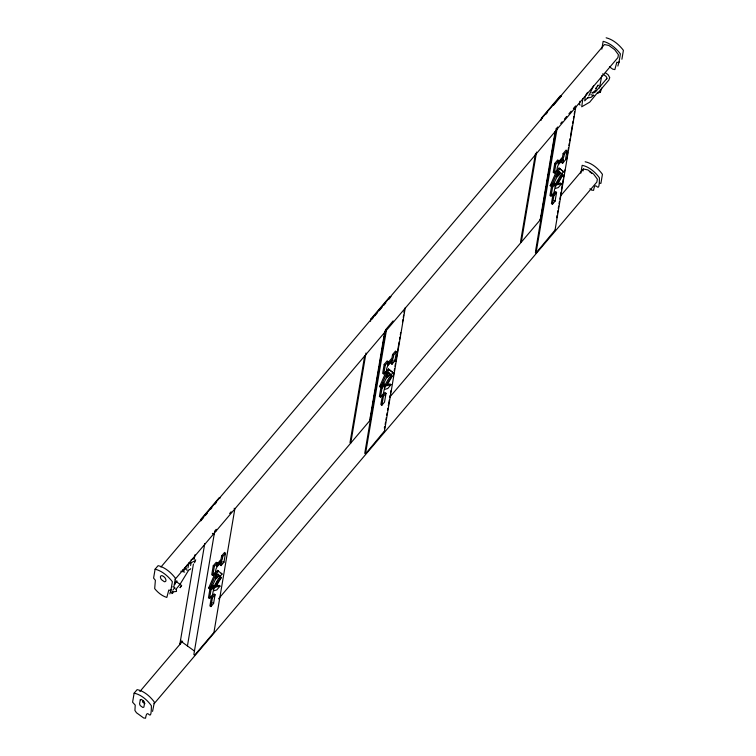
<?xml version="1.0" encoding="UTF-8"?>
<svg xmlns="http://www.w3.org/2000/svg" width="756" height="756" viewBox="0 0 756 756"><rect width="100%" height="100%" fill="white"/><g stroke="black" fill="none" stroke-linecap="round" stroke-linejoin="round"><path stroke-width="1.13" d="M179.541 643.45L179.796 644.556L193.423 564.033M393.12 320.913L385.664 329.701L364.751 453.345L365.498 453.883L384.398 431.1M405.31 307.446L384.388 431.619M535.314 252.41L536.051 252.948L554.961 230.155M575.874 106.501L554.951 230.684M176.743 581.733L176.885 580.844L174.409 584.492L175.505 583.556M134.124 693.176L132.593 702.211L135.22 705.102L134.927 710.479L136.486 712.766L143.64 717.964L145.549 718.2C147.514 705.622 151.276 725.486 151.389 705.717C147.344 700.065 140.956 694.49 134.124 693.176L137.129 689.633C143.961 690.946 150.349 696.522 154.394 702.173L152.551 711.387M155.103 569.192L153.591 578.113L155.386 580.296L154.678 588.622C157.73 592.458 162.115 596.078 166.83 597.438L168.786 590.03L170.856 590.644L172.368 581.723C168.144 576.148 161.935 570.827 155.103 569.192L158.108 565.649C164.94 567.283 171.149 572.604 175.373 578.179L173.861 587.1L172.784 586.883M174.995 588.338L174.768 587.573L172.84 590.219M190.588 565.469L191.155 562.152M194.207 559.374L194.991 554.724M180.287 643.989L180.911 640.304M187.431 645.955L204.763 543.507M193.971 653.817L214.581 531.969M216.518 564.798L220.998 559.506L221.64 555.896L224.598 552.409L225.458 553.345L222.557 556.766C223.776 559.931 213.74 572.264 217.237 563.022L216.216 562.284L213.258 565.772L211.727 574.787L212.842 575.288L215.744 571.867C214.241 568.446 225.071 554.724 221.064 565.611L220.109 564.912L220.648 561.746M212.616 588.981L217.993 579.465L220.44 576.63L221.31 577.556L218.909 580.334L213.419 589.945L213.957 586.165L212.946 585.409L209.979 588.896L208.458 597.92L209.563 598.421L212.464 595L213.268 590.899L216.774 589.926L220.034 586.089L219.136 585.342L215.819 586.117M212.842 575.288L214.335 566.442L217.237 563.022M209.563 598.421L211.056 589.576L213.957 586.165M212.616 587.355L212.946 585.409M211.415 597.089L209.913 605.981L210.943 606.586L213.589 603.458L215.063 594.736L214.118 593.904L211.415 597.089L212.417 597.864L210.943 606.586M217.974 574.22L215.885 576.762M221.064 565.611L223.965 562.19L225.458 553.345M364.657 355.963L350 442.638L350.737 443.177L365.989 353.033M370.525 321.3L370.912 318.985L389.812 296.721L391.032 296.692M369.637 420.912L384.832 331.071M370.119 420.336L370.742 416.65L370.26 417.217M371.139 414.316L371.536 411.992M371.924 409.667L375.278 389.869M375.666 387.545L376.063 385.22M376.46 382.886L376.847 380.561M377.244 378.227L377.641 375.902M378.028 373.577L378.425 371.243M378.822 368.919L379.21 366.584M380.192 360.763L380.589 358.438M380.986 356.114L381.383 353.78M381.771 351.455L384.331 336.316M365.498 453.883L386.41 330.24L385.664 329.701M387.469 363.409L391.939 358.117L392.581 354.507L395.549 351.02L396.409 351.956L393.507 355.367C394.717 358.542 384.681 370.875 388.187 361.633L387.166 360.895L384.199 364.383L382.678 373.398L383.793 373.899L386.694 370.478C385.182 367.047 396.012 353.326 392.005 364.212L391.06 363.523L391.599 360.357M384.634 385.683L388.934 378.076L391.381 375.241L392.251 376.167L389.86 378.945L384.369 388.556L384.908 384.766L383.887 384.02L380.93 387.507L379.399 396.531L380.514 397.032L383.415 393.611L384.209 389.51L387.724 388.537L390.975 384.7L390.077 383.953L386.76 384.728M383.793 373.899L385.286 365.053L388.187 361.633M380.514 397.032L382.007 388.187L384.908 384.766M382.366 395.7L380.863 404.592L381.884 405.188L384.539 402.069L386.014 393.347L385.069 392.515L382.366 395.7L383.368 396.465L381.884 405.188M388.934 372.755L386.826 375.373M392.005 364.212L394.906 360.801L396.409 351.956M384.445 428.671L384.757 426.828L384.275 427.395M385.154 424.494L385.551 422.169M385.938 419.835L386.335 417.51M386.732 415.186L387.119 412.852M387.516 410.527L387.913 408.193M388.3 405.868L389.293 400.047M389.68 397.722L390.077 395.388M390.474 393.063L390.861 390.729M393.422 375.6L393.819 373.275M394.207 370.941L394.604 368.616M395.001 366.282L395.388 363.957M395.785 361.633L396.182 359.298M396.569 356.974L396.966 354.64M397.363 352.315L399.13 341.835M399.527 339.51L399.924 337.176M400.311 334.851L400.708 332.527M402.485 322.047L402.872 319.722M403.269 317.388L403.666 315.063M404.054 312.729L404.451 310.404L403.969 310.971M535.418 153.865L520.563 241.693L521.3 242.232L536.543 152.098M541.079 120.355L541.476 118.04L560.366 95.785L561.595 95.747L553.392 105.405M540.2 219.968L555.197 131.289M541.702 213.381L540.682 219.401L540.001 219.297M542.09 211.047L542.487 208.722M542.884 206.397L543.866 200.576M544.263 198.242L544.651 195.917M545.048 193.583L545.445 191.259M545.832 188.934L546.229 186.6M546.626 184.275L548.393 173.795M548.79 171.47L549.177 169.136M549.574 166.811L549.971 164.487M550.359 162.153L550.755 159.828M551.152 157.494L552.919 147.023M553.316 144.689L553.713 142.364M554.101 140.03L554.498 137.705M554.895 135.381L555.282 133.047M535.513 251.247L556.227 128.756L557.72 126.999M536.051 252.948L556.964 129.295L617.917 57.607L618.408 54.687L614.666 49.65L608.882 45.454L604.441 44.547L160.934 567.057M558.022 162.464L562.502 157.172L563.144 153.562L566.102 150.075L566.962 151.011L564.061 154.432C565.28 157.598 555.244 169.93 558.75 160.697L557.72 159.951L554.762 163.438L553.241 172.462L554.346 172.954L557.248 169.533C555.745 166.112 566.575 152.391 562.568 163.277L561.623 162.587L562.152 159.412M554.658 185.692L559.497 177.131L561.944 174.296L562.814 175.222L560.413 178L554.932 187.611L555.471 183.831L554.45 183.075L551.493 186.562L549.962 195.587L551.067 196.087L553.968 192.676L554.772 188.575L558.287 187.592L561.538 183.755L560.64 183.009L557.323 183.784M554.346 172.954L555.849 164.109L558.75 160.697M551.067 196.087L552.57 187.252L555.471 183.831M552.929 194.755L551.417 203.647L552.447 204.252L555.093 201.124L556.567 192.411L555.622 191.57L552.929 194.755L553.921 195.53L552.447 204.252M559.478 171.886L557.389 174.428M566.962 151.011L565.469 159.856L562.568 163.277M556.699 217.728L557.087 215.403M557.484 213.079L557.881 210.744M558.268 208.42L558.665 206.095M559.062 203.761L559.449 201.436M559.846 199.102L560.243 196.777M560.64 194.453L561.028 192.119M561.424 189.794L563.192 179.314M563.589 176.989L563.985 174.655M564.373 172.33L564.77 169.996M566.546 159.525L566.934 157.191M567.331 154.867L567.728 152.542M568.115 150.208L568.512 147.883M568.909 145.549L569.296 143.224M569.693 140.899L570.09 138.565M570.478 136.241L572.254 125.761M572.651 123.436L573.039 121.102M573.435 118.777L573.832 116.443M574.22 114.118L574.617 111.793M575.014 109.459L575.307 107.692M579.928 101.247L579.361 104.574L580.164 105.037M582.895 98.441L581.714 106.804L589.699 102.173L597.892 92.194M580.825 173.237L582.158 165.328C588.99 166.641 595.388 172.217 599.432 177.868C599.319 197.637 595.558 177.773 593.592 190.351L591.674 190.115L589.888 188.811M601.823 49.149L603.146 41.344C609.979 42.979 616.178 48.299 620.402 53.874L618.89 62.795L616.82 62.181L614.864 69.59L612.71 69.146L609.44 66.774M583.065 170.96L583.396 169.013L587.837 169.911L593.621 174.116L597.353 179.144L596.862 182.073L154.12 703.685M601.804 75.581L599.432 87.998M621.895 59.252L623.407 50.331C619.183 44.755 612.984 39.435 606.151 37.8M597.977 85.948L598.128 85.05L595.643 88.688L596.73 87.772M169.835 593.895L170.951 589.661M617.869 66.046L618.994 61.812M195.709 559.79L194.519 562.795M183.5 571.252L187.488 564.76M597.93 92.969L600.226 92.204L601.729 88.055M600.226 92.204L600.699 90.9M187.942 567.86L189.009 562.757M208.665 588.036L215.139 573.18L217.501 570.393L222.075 574.04L220.383 576.034C215.054 574.541 214.005 586.372 209.79 588.518L208.665 588.036L209.941 586.533M209.79 588.518L216.14 573.955L218.456 571.224L217.501 570.393M379.616 386.647L386.089 371.791L388.452 369.004L393.025 372.651L391.325 374.645C385.995 373.152 384.946 384.984 380.74 387.129L379.616 386.647L380.892 385.135M380.74 387.129L387.091 372.566L389.406 369.835L393.025 372.651M550.17 185.702L556.652 170.847L559.015 168.059L563.579 171.706L561.888 173.7C556.558 172.207 555.509 184.039 551.294 186.184L550.17 185.702L551.445 184.199M551.294 186.184L557.644 171.621L559.96 168.89L563.579 171.706M181.591 585.503L180.136 587.629L181.591 585.503L175.572 581.128M586.514 94.396L587.469 92.383M588.735 96.012L593.507 85.919M586.618 93.583L585.163 96.787L584.728 100.86L587.856 97.543M214.723 586.278L218.163 580.457M219.297 578.548L220.44 576.63M221.31 577.556L215.677 587.1L220.034 586.089M390.247 377.149L391.381 375.241M392.251 376.167L386.647 385.721L390.975 384.7M556.832 182.914L558.533 180.041M560.243 177.169L561.944 174.296M562.814 175.222L557.191 184.766L561.538 183.755M189 569.637L179.947 584.445L175.761 589.519M172.755 591.655L171.895 593.592L173.048 592.723M203.695 517.397L200.718 520.912L200.463 519.807L219.353 497.542L220.1 498.081M205.188 515.639L207.427 513.012M210.404 509.497L211.897 507.739M214.874 504.224L216.367 502.466M373.143 317.766L371.65 319.523L370.912 318.985M374.636 316.008L377.613 312.502M379.106 310.744L382.092 307.229M383.585 305.471L385.815 302.835M388.801 299.319L390.285 297.571M545.936 114.194L547.429 112.436M214.732 531.09L216.216 529.332M229.635 513.522L231.128 511.765M560.697 123.483L562.19 121.735M564.43 119.098L566.66 116.462M568.899 113.825L571.139 111.189M573.369 108.552L575.609 105.925M175.175 579.219L556.851 129.559M595.841 91.485L606.851 78.529L606.51 79.078L606.945 77.877L606.057 76.356L602.617 73.89M597.542 93.375L608.845 80.07L609.752 77.566L608.079 74.693L605.537 72.878M218.493 563.333L220.657 560.791M560.007 161L562.162 158.458M212.417 597.864L215.063 594.736M383.368 396.465L386.014 393.347M553.921 195.53L556.567 192.411M540.823 216.282L541.305 215.706M139.888 691.523L182.631 641.154M218.512 598.884L371.177 419.022M389.501 397.439L541.409 218.475M560.489 195.993L583.396 169.013M189.765 569.797L190.729 568.673M592.109 93.158L596.2 89.766M593.743 95.143L591.107 97.326L587.724 97.996M595.293 92.09L593.441 92.903L592.043 92.421M191.117 559.818L193.971 558.476M188.556 563.9L195.057 560.829M184.662 572.094L180.816 571.205M215.403 531.184L215.951 531.052M182.914 569.608L185.144 569.41M170.554 592.213L176.507 591.419L176.403 589.812M593.734 95.436L590.842 94.736M585.163 161.784C591.995 163.107 598.393 168.673 602.438 174.324L600.907 183.368L599.962 183.245M193.819 654.734L195.039 654.705L213.939 632.441L234.851 508.788L234.114 508.249M589.34 171.555L591.948 173.455M382.801 382.886L383.859 383.443M554.762 163.438L555.849 164.109M384.199 364.383L385.286 365.053M213.258 565.772L214.335 566.442M551.493 186.562L552.57 187.252M380.93 387.507L382.007 388.187M209.979 588.896L211.056 589.576M554.12 200.463L555.093 201.124M212.616 602.797L213.589 603.458M541.476 118.04L542.213 118.579M556.227 128.756L556.964 129.295M212.379 533.358L214.128 534.624M180.429 640.871L194.434 651.048M142.43 701.88L144.916 703.675M556.652 170.847L557.644 171.621M386.089 371.791L387.091 372.566M215.139 573.18L216.14 573.955M560.971 172.973L561.888 173.7M390.417 373.908L391.325 374.645M219.467 575.307L220.383 576.034M394.018 360.036L394.906 360.801M223.077 561.424L223.965 562.19M559.015 168.059L559.96 168.89M388.452 369.004L389.406 369.835M221.196 573.265L222.075 574.04M185.04 567.595L186.694 569.088L187.053 570.506M563.144 153.562L564.061 154.432M392.581 354.507L393.507 355.367M221.64 555.896L222.557 556.766M144.519 703.278L142.572 700.434M215.479 578.964C222.34 575.496 216.462 570.26 215.479 578.964M386.42 377.575C393.422 374.05 387.148 368.928 386.42 377.575M556.983 176.63C563.844 173.162 557.975 167.936 556.983 176.63M140.276 699.791L139.567 703.978L140.247 705.603L142.856 707.493L143.886 707.115L144.594 702.919L143.905 701.303L141.296 699.404L140.276 699.791M163.561 576.45L162.03 575.637A8.354 2.986 40.3 0 0 161.359 579.587L164.335 581.751A8.354 2.986 40.3 0 0 165.006 577.792L163.561 576.45"/></g></svg>
